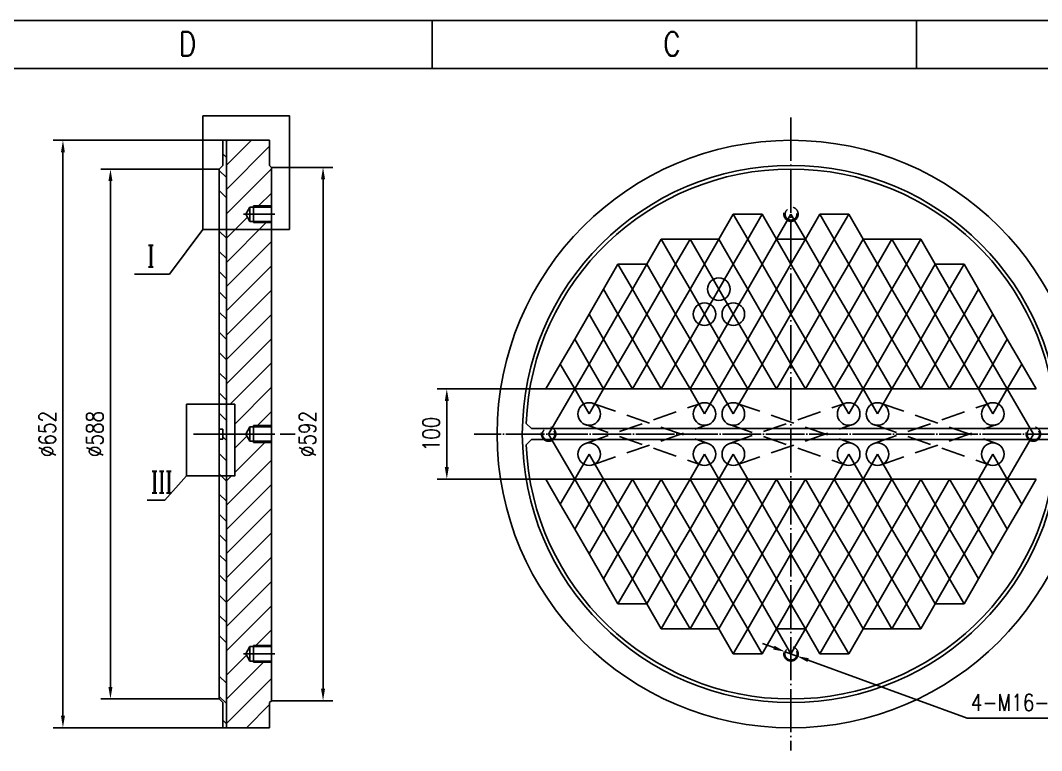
# Model space of a CAD drawing. Header units: millimetres. Extents: x 7948 to 14676, y -8556 to -3804.
# Drawn here: x 11493 to 13193, y -5020 to -3804 of the extents above; entities that cross this region are included whole.
import ezdxf
from ezdxf.enums import TextEntityAlignment as Align

# ---------------------------------------------------------------- set-up
doc = ezdxf.new("R2010")
doc.units = ezdxf.units.MM
doc.header["$LTSCALE"] = 80
for name, pattern in [('DASHDOT-L', [90, 80, -5, 0, -5]), ('DASHDOT-M', [36, 30, -3, 0, -3]), ('DASHED', [0.75, 0.5, -0.25]), ('DIVIDE-M', [39, 30, -3, 0, -3, 0, -3])]:
    doc.linetypes.add(name, pattern=pattern)
for name, color, linetype in [('4虚线层', 6, 'DASHED'), ('5剖面线层', 2, 'Continuous'), ('CDR_DWG1', 4, 'Continuous'), ('CDR_DWG2', 2, 'Continuous'), ('CDR_DWG3', 1, 'DASHDOT-M'), ('CDR_DWG4', 3, 'DIVIDE-M'), ('CDR_TEXT', 7, 'Continuous'), ('尺寸线', 7, 'Continuous'), ('尺寸线层', 7, 'Continuous'), ('轮廓线', 4, 'Continuous')]:
    doc.layers.add(name, color=color, linetype=linetype)
doc.styles.add('HZ', font='ROMANS.shx', dxfattribs={"width": 0.7, "height": 3, "bigfont": 'HZ.shx'})
doc.styles.add('ROMANC', font='romanc', dxfattribs={"bigfont": 'hz'})
doc.styles.add('TH_GBDIM', font='romans.shx', dxfattribs={"width": 0.8, "bigfont": 'gbcbig.shx'})
doc.dimstyles.new('TH_GBDIM', dxfattribs={"dimscale": 8, "dimtxt": 3.5, "dimasz": 2.5, "dimexe": 2, "dimexo": 0, "dimgap": 1.5, "dimtad": 1, "dimdec": 0, "dimzin": 0, "dimdsep": 46, "dimtxsty": 'TH_GBDIM', "dimcen": 2.5, "dimclrd": 256, "dimclre": 256, "dimclrt": 256, "dimadec": 0, "dimazin": 0, "dimtfac": 0.714286, "dimtdec": 0, "dimtmove": 0, "dimatfit": 3, "dimfxl": 0, "dimtzin": 0, "dimlwd": -1, "dimlwe": -1, "dimarcsym": 0})

# ---------------------------------------------------------------- blocks, each defined once
blk = doc.blocks.new('A$C1B375470')
blk.add_line((15138, 10692), (18, 10692))
at = {"layer": 'CDR_DWG1', "color": 4}
blk.add_line((450, 10512), (14958, 10512), dxfattribs=at)
at = {"layer": 'CDR_DWG4', "linetype": 'Continuous'}
for p, q in [((9517.5, 10512), (9517.5, 10692)), ((11331, 10512), (11331, 10692))]:
    blk.add_line(p, q, dxfattribs=at)
at = {"layer": 'CDR_TEXT', "style": 'HZ', "width": 0.8}
for s, p in [('D', (8602, 10558.9)), ('C', (10415.5, 10558.9))]:
    blk.add_text(s, height=90, dxfattribs=at).set_placement(p, align=Align.CENTER)
blk = doc.blocks.new('A$C092B31A8')
at = {"layer": '尺寸线层', "xscale": 0.05555555555555555, "yscale": 0.05555555555555555, "zscale": 0.05555555555555555}
blk.add_blockref('A$C1B375470', (0, 0), dxfattribs=at)
blk = doc.blocks.new('*D215')
at = {"layer": 'Defpoints', "color": 0, "ltscale": 0.001}
for p in [(11830.1, -4003.9), (11564.1, -4981.9), (11836.1, -4981.9)]:
    blk.add_point(p, dxfattribs=at)
at = {"layer": '尺寸线', "ltscale": 0.001}
for p, q in [((11830.1, -4003.9), (11548.1, -4003.9)), ((11564.1, -4023.9), (11564.1, -4961.9)), ((11836.1, -4981.9), (11548.1, -4981.9))]:
    blk.add_line(p, q, dxfattribs=at)
for points in [[(11560.8, -4023.9), (11567.4, -4023.9), (11564.1, -4003.9)], [(11560.8, -4961.9), (11567.4, -4961.9), (11564.1, -4981.9)]]:
    blk.add_solid(points, dxfattribs=at)
at = {"layer": '尺寸线', "ltscale": 0.001, "insert": (11538.1, -4492.9), "char_height": 28, "attachment_point": 5, "rotation": 90, "style": 'TH_GBDIM'}
blk.add_mtext('%%c652{}{}', dxfattribs=at)
blk = doc.blocks.new('*D216')
at = {"layer": 'Defpoints', "color": 0, "ltscale": 0.001}
for p in [(11824.1, -4051.9), (11643.2, -4933.9), (11824.1, -4933.9)]:
    blk.add_point(p, dxfattribs=at)
at = {"layer": '尺寸线', "ltscale": 0.001}
for p, q in [((11824.1, -4051.9), (11627.2, -4051.9)), ((11643.2, -4071.9), (11643.2, -4913.9)), ((11824.1, -4933.9), (11627.2, -4933.9))]:
    blk.add_line(p, q, dxfattribs=at)
for points in [[(11639.8, -4071.9), (11646.5, -4071.9), (11643.2, -4051.9)], [(11639.8, -4913.9), (11646.5, -4913.9), (11643.2, -4933.9)]]:
    blk.add_solid(points, dxfattribs=at)
at = {"layer": '尺寸线', "ltscale": 0.001, "insert": (11617.2, -4492.9), "char_height": 28, "attachment_point": 5, "rotation": 90, "style": 'TH_GBDIM'}
blk.add_mtext('%%c588{}{}', dxfattribs=at)
blk = doc.blocks.new('*D217')
at = {"layer": 'Defpoints', "color": 0, "ltscale": 0.001}
for p in [(11911.1, -4048.9), (11911.1, -4936.9), (11997, -4936.9)]:
    blk.add_point(p, dxfattribs=at)
at = {"layer": '尺寸线', "ltscale": 0.001}
for p, q in [((11911.1, -4048.9), (12013, -4048.9)), ((11997, -4068.9), (11997, -4916.9)), ((11911.1, -4936.9), (12013, -4936.9))]:
    blk.add_line(p, q, dxfattribs=at)
for points in [[(11993.6, -4068.9), (12000.3, -4068.9), (11997, -4048.9)], [(11993.6, -4916.9), (12000.3, -4916.9), (11997, -4936.9)]]:
    blk.add_solid(points, dxfattribs=at)
at = {"layer": '尺寸线', "ltscale": 0.001, "insert": (11971, -4492.9), "char_height": 28, "attachment_point": 5, "rotation": 90, "style": 'TH_GBDIM'}
blk.add_mtext('%%c592{}{}', dxfattribs=at)
blk = doc.blocks.new('*D371')
at = {"layer": 'Defpoints', "color": 0, "ltscale": 0.001}
for p in [(12765.9, -4855.4), (12785.4, -4862.5)]:
    blk.add_point(p, dxfattribs=at)
at = {"layer": '尺寸线', "ltscale": 0.001}
for p, q in [((12747.2, -4848.5), (12728.4, -4841.7)), ((12765.9, -4855.4), (12785.4, -4862.5)), ((13068.7, -4965.8), (12804.2, -4869.3)), ((13240.3, -4965.8), (13068.7, -4965.8))]:
    blk.add_line(p, q, dxfattribs=at)
for points in [[(12748.3, -4845.4), (12746, -4851.6), (12765.9, -4855.4)], [(12805.3, -4866.2), (12803, -4872.4), (12785.4, -4862.5)]]:
    blk.add_solid(points, dxfattribs=at)
at = {"layer": '尺寸线', "ltscale": 0.001, "insert": (13160.5, -4939.8), "char_height": 28, "attachment_point": 5, "style": 'TH_GBDIM'}
blk.add_mtext('4-M16-7H{}{}', dxfattribs=at)
blk = doc.blocks.new('*D394')
at = {"layer": 'Defpoints', "color": 0, "ltscale": 0.001}
for p in [(12367.7, -4417.9), (12202.9, -4567.9), (12367.7, -4567.9)]:
    blk.add_point(p, dxfattribs=at)
at = {"layer": '尺寸线', "ltscale": 0.001}
for p, q in [((12367.7, -4417.9), (12186.9, -4417.9)), ((12202.9, -4437.9), (12202.9, -4547.9)), ((12367.7, -4567.9), (12186.9, -4567.9))]:
    blk.add_line(p, q, dxfattribs=at)
for points in [[(12199.6, -4437.9), (12206.3, -4437.9), (12202.9, -4417.9)], [(12199.6, -4547.9), (12206.3, -4547.9), (12202.9, -4567.9)]]:
    blk.add_solid(points, dxfattribs=at)
at = {"layer": '尺寸线', "ltscale": 0.001, "insert": (12176.9, -4492.9), "char_height": 28, "attachment_point": 5, "rotation": 90, "style": 'TH_GBDIM'}
blk.add_mtext('100', dxfattribs=at)

msp = doc.modelspace()

# ---------------------------------------------------------------- hatches: boundary and pattern name
at = {"layer": '5剖面线层', "ltscale": 0.001}
h = msp.add_hatch(dxfattribs=at)
h.set_pattern_fill('ANSI31', color=256, scale=7.5, angle=90, style=0)
h.set_pattern_definition([(135, (11772.204, 2766.69), (-16.83798, -16.83798), [])])
h.paths.add_polyline_path([(11836.1, -4003.9), (11830.1, -4003.9), (11830.1, -4045.9), (11824.1, -4051.9), (11824.1, -4108.2), (11836.1, -4108.2)])
h.paths.add_polyline_path([(11836.1, -4168.5), (11824.1, -4168.5), (11824.1, -4210.1), (11836.1, -4210.1)])
h.paths.add_polyline_path([(11836.1, -4145.7), (11824.1, -4145.7), (11824.1, -4168.5), (11836.1, -4168.5)])
h.paths.add_polyline_path([(11836.1, -4210.1), (11824.1, -4210.1), (11824.1, -4251.7), (11836.1, -4251.7)])
h.paths.add_polyline_path([(11836.1, -4251.7), (11824.1, -4251.7), (11824.1, -4293.2), (11836.1, -4293.2)])
h.paths.add_polyline_path([(11836.1, -4293.2), (11824.1, -4293.2), (11824.1, -4334.8), (11836.1, -4334.8)])
h.paths.add_polyline_path([(11836.1, -4334.8), (11824.1, -4334.8), (11824.1, -4376.4), (11836.1, -4376.4)])
h.paths.add_polyline_path([(11836.1, -4376.4), (11824.1, -4376.4), (11824.1, -4417.9), (11836.1, -4417.9)])
h.paths.add_polyline_path([(11836.1, -4417.9), (11824.1, -4417.9), (11824.1, -4484.7), (11830.1, -4484.7), (11830.1, -4492.9), (11836.1, -4492.9)])
h.paths.add_polyline_path([(11836.1, -4492.9), (11830.1, -4492.9), (11830.1, -4501.2), (11824.1, -4501.2), (11824.1, -4567.9), (11836.1, -4567.9)])
h.paths.add_polyline_path([(11836.1, -4567.9), (11824.1, -4567.9), (11824.1, -4609.5), (11836.1, -4609.5)])
h.paths.add_polyline_path([(11836.1, -4609.5), (11824.1, -4609.5), (11824.1, -4651.1), (11836.1, -4651.1)])
h.paths.add_polyline_path([(11836.1, -4651.1), (11824.1, -4651.1), (11824.1, -4692.6), (11836.1, -4692.6)])
h.paths.add_polyline_path([(11836.1, -4692.6), (11824.1, -4692.6), (11824.1, -4734.2), (11836.1, -4734.2)])
h.paths.add_polyline_path([(11836.1, -4734.2), (11824.1, -4734.2), (11824.1, -4775.8), (11836.1, -4775.8)])
h.paths.add_polyline_path([(11836.1, -4775.8), (11824.1, -4775.8), (11824.1, -4817.3), (11836.1, -4817.3)])
h.paths.add_polyline_path([(11836.1, -4817.3), (11824.1, -4817.3), (11824.1, -4840.2), (11836.1, -4840.2)])
h.paths.add_polyline_path([(11836.1, -4877.7), (11824.1, -4877.7), (11824.1, -4933.9), (11830.1, -4939.9), (11830.1, -4981.9), (11836.1, -4981.9)])
h = msp.add_hatch(dxfattribs=at)
h.set_pattern_fill('ANSI31', color=256, scale=9, style=0)
h.paths.add_polyline_path([(11908.1, -4003.9), (11836.1, -4003.9), (11836.1, -4152.2), (11911.1, -4152.2), (11911.1, -4141), (11881.2, -4141), (11881.2, -4139), (11875.1, -4139), (11875.1, -4138.9), (11868.2, -4126.9), (11875.1, -4115), (11881.2, -4115), (11881.2, -4113), (11911.1, -4113), (11911.1, -4048.9), (11908.1, -4045.9)])
h.paths.add_polyline_path([(11911.1, -4152.2), (11836.1, -4152.2), (11836.1, -4443.3), (11849.9, -4443.3), (11849.9, -4492.9), (11868.2, -4492.9), (11875.1, -4480.9), (11875.1, -4480.9), (11881.2, -4480.9), (11881.2, -4478.9), (11911.1, -4478.9)])
h.paths.add_polyline_path([(11911.1, -4506.9), (11881.2, -4506.9), (11881.2, -4504.9), (11875.1, -4504.9), (11868.2, -4492.9), (11864.6, -4492.9), (11849.9, -4492.9), (11849.9, -4562.5), (11836.1, -4562.5), (11836.1, -4981.9), (11908.1, -4981.9), (11908.1, -4939.9), (11911.1, -4936.9), (11911.1, -4872.9), (11881.2, -4872.9), (11881.2, -4870.9), (11875.1, -4870.9), (11868.2, -4858.9), (11875.1, -4846.9), (11875.1, -4846.9), (11881.2, -4846.9), (11881.2, -4844.9), (11911.1, -4844.9)])

# ---------------------------------------------------------------- linework, layer by layer
at = {"layer": '4虚线层'}
for p, q in [((12433.5, -4508.7), (12625.5, -4441.8)), ((12445.8, -4441.8), (12637.8, -4508.7)), ((12673.5, -4508.7), (12865.5, -4441.8)), ((12685.8, -4441.8), (12877.8, -4508.7)), ((12913.5, -4508.7), (13105.5, -4441.8)), ((12925.8, -4441.8), (13117.8, -4508.7)), ((12433.5, -4477.2), (12625.5, -4544.1)), ((12445.8, -4544.1), (12637.8, -4477.2)), ((12673.5, -4477.2), (12865.5, -4544.1)), ((12685.8, -4544.1), (12877.8, -4477.2)), ((12913.5, -4477.2), (13105.5, -4544.1)), ((12925.8, -4544.1), (13117.8, -4477.2))]:
    msp.add_line(p, q, dxfattribs=at)
for centre, radius in [((12775.7, -4126.9), 12), ((12775.7, -4126.9), 9.75), ((12372.4, -4492.9), 12), ((12372.4, -4492.9), 10.3), ((13179, -4492.9), 12), ((13179, -4492.9), 10.3), ((12775.7, -4858.9), 12), ((12775.7, -4858.9), 10.3)]:
    msp.add_circle(centre, radius, dxfattribs=at)
at = {"layer": 'CDR_DWG1'}
for p, q in [((11830.1, -4045.9), (11830.1, -4003.9)), ((11830.1, -4003.9), (11908.1, -4003.9)), ((11836.1, -4492.9), (11836.1, -4003.9)), ((11908.1, -4045.9), (11908.1, -4003.9)), ((11824.1, -4051.9), (11830.1, -4045.9)), ((11824.1, -4492.9), (11824.1, -4051.9)), ((11911.1, -4048.9), (11908.1, -4045.9)), ((11911.1, -4492.9), (11911.1, -4048.9)), ((11875.1, -4115), (11868.2, -4126.9)), ((11868.2, -4126.9), (11875.1, -4138.9)), ((11875.1, -4115), (11875.1, -4139)), ((11911.1, -4115), (11875.1, -4115)), ((11881.2, -4141), (11881.2, -4113)), ((12727.7, -4126.9), (12679.7, -4126.9)), ((12823.7, -4126.9), (12871.7, -4126.9)), ((11875.1, -4139), (11911.1, -4139)), ((12559.7, -4168.5), (12535.7, -4210.1)), ((12559.7, -4168.5), (12607.7, -4168.5)), ((12991.7, -4168.5), (13015.7, -4210.1)), ((12487.7, -4210.1), (12463.7, -4251.7)), ((12535.7, -4210.1), (12487.7, -4210.1)), ((12535.7, -4210.1), (12535.7, -4210.1)), ((13015.7, -4210.1), (13063.7, -4210.1)), ((13015.7, -4210.1), (13015.7, -4210.1)), ((13063.7, -4210.1), (13087.7, -4251.7)), ((12463.7, -4251.7), (12439.7, -4293.2)), ((13087.7, -4251.7), (13111.7, -4293.2)), ((12439.7, -4293.2), (12415.7, -4334.8)), ((13111.7, -4293.2), (13135.7, -4334.8)), ((12415.7, -4334.8), (12391.7, -4376.4)), ((13135.7, -4334.8), (13159.7, -4376.4)), ((12391.7, -4376.4), (12367.7, -4417.9)), ((13159.7, -4376.4), (13183.7, -4417.9)), ((12367.7, -4417.9), (13183.7, -4417.9)), ((11824.1, -4484.7), (11830.1, -4484.7)), ((11830.1, -4484.7), (11830.1, -4501.2)), ((11868.2, -4492.9), (11875.1, -4480.9)), ((11875.1, -4480.9), (11911.1, -4480.9)), ((11875.1, -4504.9), (11875.1, -4480.9)), ((11881.2, -4478.9), (11881.2, -4506.9)), ((11824.1, -4492.9), (11824.1, -4933.9)), ((11824.1, -4501.2), (11830.1, -4501.2)), ((11836.1, -4492.9), (11836.1, -4981.9)), ((11875.1, -4504.9), (11868.2, -4492.9)), ((11911.1, -4492.9), (11911.1, -4936.9)), ((11911.1, -4504.9), (11875.1, -4504.9)), ((12391.7, -4609.5), (12367.7, -4567.9)), ((12367.7, -4567.9), (13183.7, -4567.9)), ((13159.7, -4609.5), (13183.7, -4567.9)), ((12415.7, -4651.1), (12391.7, -4609.5)), ((13135.7, -4651.1), (13159.7, -4609.5)), ((12439.7, -4692.6), (12415.7, -4651.1)), ((13111.7, -4692.6), (13135.7, -4651.1)), ((12463.7, -4734.2), (12439.7, -4692.6)), ((13087.7, -4734.2), (13111.7, -4692.6)), ((12487.7, -4775.8), (12463.7, -4734.2)), ((13063.7, -4775.8), (13087.7, -4734.2)), ((12535.7, -4775.8), (12487.7, -4775.8)), ((12559.7, -4817.3), (12535.7, -4775.8)), ((12535.7, -4775.8), (12535.7, -4775.8)), ((12991.7, -4817.3), (13015.7, -4775.8)), ((13015.7, -4775.8), (13063.7, -4775.8)), ((13015.7, -4775.8), (13015.7, -4775.8)), ((11868.2, -4858.9), (11875.1, -4846.9)), ((11875.1, -4870.9), (11868.2, -4858.9)), ((11875.1, -4846.9), (11911.1, -4846.9)), ((11875.1, -4870.9), (11875.1, -4846.9)), ((11881.2, -4844.9), (11881.2, -4872.9)), ((12727.7, -4858.9), (12679.7, -4858.9)), ((12823.7, -4858.9), (12871.7, -4858.9)), ((11911.1, -4870.9), (11875.1, -4870.9)), ((11824.1, -4933.9), (11830.1, -4939.9)), ((11830.1, -4939.9), (11830.1, -4981.9)), ((11911.1, -4936.9), (11908.1, -4939.9)), ((11908.1, -4939.9), (11908.1, -4981.9)), ((11830.1, -4981.9), (11908.1, -4981.9))]:
    msp.add_line(p, q, dxfattribs=at)
at = {"layer": 'CDR_DWG1', "ltscale": 0.001}
for p, q in [((12655.7, -4168.5), (12679.7, -4126.9)), ((12727.7, -4126.9), (12751.7, -4168.5)), ((12799.7, -4168.5), (12823.7, -4126.9)), ((12871.7, -4126.9), (12895.7, -4168.5)), ((12607.7, -4168.5), (12655.7, -4168.5)), ((12751.7, -4168.5), (12799.7, -4168.5)), ((12895.7, -4168.5), (12943.7, -4168.5)), ((12943.7, -4168.5), (12991.7, -4168.5)), ((12991.7, -4168.5), (13015.7, -4210.1)), ((12343.6, -4483.9), (12334.9, -4475.2)), ((13207.7, -4483.9), (12343.6, -4483.9)), ((12343.6, -4501.9), (12334.9, -4510.7)), ((13207.7, -4501.9), (12343.6, -4501.9)), ((12559.7, -4817.3), (12535.7, -4775.8)), ((12991.7, -4817.3), (13015.7, -4775.8)), ((12607.7, -4817.3), (12559.7, -4817.3)), ((12607.7, -4817.3), (12655.7, -4817.3)), ((12655.7, -4817.3), (12679.7, -4858.9)), ((12727.7, -4858.9), (12751.7, -4817.3)), ((12751.7, -4817.3), (12799.7, -4817.3)), ((12799.7, -4817.3), (12823.7, -4858.9)), ((12871.7, -4858.9), (12895.7, -4817.3)), ((12895.7, -4817.3), (12943.7, -4817.3)), ((12943.7, -4817.3), (12991.7, -4817.3))]:
    msp.add_line(p, q, dxfattribs=at)
msp.add_circle((12775.7, -4492.9), 447.1, dxfattribs=at)
at = {"layer": 'CDR_DWG1'}
for centre in [(12655.7, -4251.7), (12631.7, -4293.2), (12679.7, -4293.2), (12439.7, -4459.5), (12631.7, -4459.5), (12679.7, -4459.5), (12871.7, -4459.5), (12919.7, -4459.5), (13111.7, -4459.5), (12439.7, -4526.4), (12631.7, -4526.4), (12679.7, -4526.4), (12871.7, -4526.4), (12919.7, -4526.4), (13111.7, -4526.4)]:
    msp.add_circle(centre, 18.8, dxfattribs=at)
at = {"layer": 'CDR_DWG1', "ltscale": 0.001}
for start, end in [(2.304, 177.696), (182.304, 357.696)]:
    msp.add_arc((12775.7, -4492.9), 441.1, start, end, dxfattribs=at)
at = {"layer": 'CDR_DWG2', "ltscale": 0.001}
for p, q in [((11796.7, -4152.2), (11741.6, -4226.6)), ((11741.6, -4226.6), (11683.4, -4226.6)), ((11769.5, -4562.5), (11733.5, -4603.2)), ((11733.5, -4603.2), (11704.2, -4603.2))]:
    msp.add_line(p, q, dxfattribs=at)
for points in [[(11796.7, -3963), (11940.9, -3963), (11940.9, -4152.2), (11796.7, -4152.2)], [(11769.5, -4443.3), (11849.9, -4443.3), (11849.9, -4562.5), (11769.5, -4562.5)]]:
    msp.add_lwpolyline(points, close=True, dxfattribs=at)
at = {"layer": 'CDR_DWG3', "ltscale": 0.03}
msp.add_line((12775.7, -3965.9), (12775.7, -5019.9), dxfattribs=at)
at = {"layer": 'CDR_DWG3', "linetype": 'DASHDOT-L', "ltscale": 0.01}
for p, q in [((11864.6, -4126.9), (11916.6, -4126.9)), ((11864.6, -4492.9), (11916.6, -4492.9)), ((13302.7, -4492.9), (12248.7, -4492.9)), ((11864.6, -4858.9), (11916.6, -4858.9))]:
    msp.add_line(p, q, dxfattribs=at)
at = {"layer": 'CDR_DWG3', "linetype": 'DASHDOT-L'}
for p, q in [((12679.7, -4126.9), (12655.7, -4168.5)), ((12703.7, -4168.5), (12679.7, -4126.9)), ((12727.7, -4126.9), (12703.7, -4168.5)), ((12751.7, -4168.5), (12727.7, -4126.9)), ((12775.7, -4126.9), (12751.7, -4168.5)), ((12775.7, -4126.9), (12799.7, -4168.5)), ((12799.7, -4168.5), (12823.7, -4126.9)), ((12823.7, -4126.9), (12847.7, -4168.5)), ((12847.7, -4168.5), (12871.7, -4126.9)), ((12871.7, -4126.9), (12895.7, -4168.5)), ((12559.7, -4168.5), (12535.7, -4210.1)), ((12583.7, -4210.1), (12559.7, -4168.5)), ((12607.7, -4168.5), (12583.7, -4210.1)), ((12631.7, -4210.1), (12607.7, -4168.5)), ((12655.7, -4168.5), (12631.7, -4210.1)), ((12679.7, -4210.1), (12655.7, -4168.5)), ((12703.7, -4168.5), (12679.7, -4210.1)), ((12727.7, -4210.1), (12703.7, -4168.5)), ((12751.7, -4168.5), (12727.7, -4210.1)), ((12775.7, -4210.1), (12751.7, -4168.5)), ((12775.7, -4210.1), (12799.7, -4168.5)), ((12799.7, -4168.5), (12823.7, -4210.1)), ((12823.7, -4210.1), (12847.7, -4168.5)), ((12847.7, -4168.5), (12871.7, -4210.1)), ((12871.7, -4210.1), (12895.7, -4168.5)), ((12895.7, -4168.5), (12919.7, -4210.1)), ((12919.7, -4210.1), (12943.7, -4168.5)), ((12943.7, -4168.5), (12967.7, -4210.1)), ((12967.7, -4210.1), (12991.7, -4168.5)), ((12991.7, -4168.5), (13015.7, -4210.1)), ((12511.7, -4251.7), (12487.7, -4210.1)), ((12535.7, -4210.1), (12511.7, -4251.7)), ((12559.7, -4251.7), (12535.7, -4210.1)), ((12583.7, -4210.1), (12559.7, -4251.7)), ((12607.7, -4251.7), (12583.7, -4210.1)), ((12631.7, -4210.1), (12607.7, -4251.7)), ((12655.7, -4251.7), (12631.7, -4210.1)), ((12679.7, -4210.1), (12655.7, -4251.7)), ((12703.7, -4251.7), (12679.7, -4210.1)), ((12727.7, -4210.1), (12703.7, -4251.7)), ((12751.7, -4251.7), (12727.7, -4210.1)), ((12775.7, -4210.1), (12751.7, -4251.7)), ((12775.7, -4210.1), (12799.7, -4251.7)), ((12799.7, -4251.7), (12823.7, -4210.1)), ((12823.7, -4210.1), (12847.7, -4251.7)), ((12847.7, -4251.7), (12871.7, -4210.1)), ((12871.7, -4210.1), (12895.7, -4251.7)), ((12895.7, -4251.7), (12919.7, -4210.1)), ((12919.7, -4210.1), (12943.7, -4251.7)), ((12943.7, -4251.7), (12967.7, -4210.1)), ((12967.7, -4210.1), (12991.7, -4251.7)), ((12991.7, -4251.7), (13015.7, -4210.1)), ((13015.7, -4210.1), (13039.7, -4251.7)), ((13039.7, -4251.7), (13063.7, -4210.1)), ((12487.7, -4293.2), (12463.7, -4251.7)), ((12511.7, -4251.7), (12487.7, -4293.2)), ((12535.7, -4293.2), (12511.7, -4251.7)), ((12559.7, -4251.7), (12535.7, -4293.2)), ((12583.7, -4293.2), (12559.7, -4251.7)), ((12607.7, -4251.7), (12583.7, -4293.2)), ((12631.7, -4293.2), (12607.7, -4251.7)), ((12655.7, -4251.7), (12631.7, -4293.2)), ((12679.7, -4293.2), (12655.7, -4251.7)), ((12703.7, -4251.7), (12679.7, -4293.2)), ((12727.7, -4293.2), (12703.7, -4251.7)), ((12751.7, -4251.7), (12727.7, -4293.2)), ((12775.7, -4293.2), (12751.7, -4251.7)), ((12775.7, -4293.2), (12799.7, -4251.7)), ((12799.7, -4251.7), (12823.7, -4293.2)), ((12823.7, -4293.2), (12847.7, -4251.7)), ((12847.7, -4251.7), (12871.7, -4293.2)), ((12871.7, -4293.2), (12895.7, -4251.7)), ((12895.7, -4251.7), (12919.7, -4293.2)), ((12919.7, -4293.2), (12943.7, -4251.7)), ((12943.7, -4251.7), (12967.7, -4293.2)), ((12967.7, -4293.2), (12991.7, -4251.7)), ((12991.7, -4251.7), (13015.7, -4293.2)), ((13015.7, -4293.2), (13039.7, -4251.7)), ((13039.7, -4251.7), (13063.7, -4293.2)), ((13063.7, -4293.2), (13087.7, -4251.7)), ((12463.7, -4334.8), (12439.7, -4293.2)), ((12487.7, -4293.2), (12463.7, -4334.8)), ((12511.7, -4334.8), (12487.7, -4293.2)), ((12535.7, -4293.2), (12511.7, -4334.8)), ((12559.7, -4334.8), (12535.7, -4293.2)), ((12583.7, -4293.2), (12559.7, -4334.8)), ((12607.7, -4334.8), (12583.7, -4293.2)), ((12631.7, -4293.2), (12607.7, -4334.8)), ((12655.7, -4334.8), (12631.7, -4293.2)), ((12679.7, -4293.2), (12655.7, -4334.8)), ((12703.7, -4334.8), (12679.7, -4293.2)), ((12727.7, -4293.2), (12703.7, -4334.8)), ((12751.7, -4334.8), (12727.7, -4293.2)), ((12775.7, -4293.2), (12751.7, -4334.8)), ((12775.7, -4293.2), (12799.7, -4334.8)), ((12799.7, -4334.8), (12823.7, -4293.2)), ((12823.7, -4293.2), (12847.7, -4334.8)), ((12847.7, -4334.8), (12871.7, -4293.2)), ((12871.7, -4293.2), (12895.7, -4334.8)), ((12895.7, -4334.8), (12919.7, -4293.2)), ((12919.7, -4293.2), (12943.7, -4334.8)), ((12943.7, -4334.8), (12967.7, -4293.2)), ((12967.7, -4293.2), (12991.7, -4334.8)), ((12991.7, -4334.8), (13015.7, -4293.2)), ((13015.7, -4293.2), (13039.7, -4334.8)), ((13039.7, -4334.8), (13063.7, -4293.2)), ((13063.7, -4293.2), (13087.7, -4334.8)), ((13087.7, -4334.8), (13111.7, -4293.2)), ((12439.7, -4376.4), (12415.7, -4334.8)), ((12463.7, -4334.8), (12439.7, -4376.4)), ((12487.7, -4376.4), (12463.7, -4334.8)), ((12511.7, -4334.8), (12487.7, -4376.4)), ((12535.7, -4376.4), (12511.7, -4334.8)), ((12559.7, -4334.8), (12535.7, -4376.4)), ((12583.7, -4376.4), (12559.7, -4334.8)), ((12607.7, -4334.8), (12583.7, -4376.4)), ((12631.7, -4376.4), (12607.7, -4334.8)), ((12655.7, -4334.8), (12631.7, -4376.4)), ((12679.7, -4376.4), (12655.7, -4334.8)), ((12703.7, -4334.8), (12679.7, -4376.4)), ((12727.7, -4376.4), (12703.7, -4334.8)), ((12751.7, -4334.8), (12727.7, -4376.4)), ((12775.7, -4376.4), (12751.7, -4334.8)), ((12775.7, -4376.4), (12799.7, -4334.8)), ((12799.7, -4334.8), (12823.7, -4376.4)), ((12823.7, -4376.4), (12847.7, -4334.8)), ((12847.7, -4334.8), (12871.7, -4376.4)), ((12871.7, -4376.4), (12895.7, -4334.8)), ((12895.7, -4334.8), (12919.7, -4376.4)), ((12919.7, -4376.4), (12943.7, -4334.8)), ((12943.7, -4334.8), (12967.7, -4376.4)), ((12967.7, -4376.4), (12991.7, -4334.8)), ((12991.7, -4334.8), (13015.7, -4376.4)), ((13015.7, -4376.4), (13039.7, -4334.8)), ((13039.7, -4334.8), (13063.7, -4376.4)), ((13063.7, -4376.4), (13087.7, -4334.8)), ((13087.7, -4334.8), (13111.7, -4376.4)), ((13111.7, -4376.4), (13135.7, -4334.8)), ((12415.7, -4417.9), (12391.7, -4376.4)), ((12439.7, -4376.4), (12415.7, -4417.9)), ((12463.7, -4417.9), (12439.7, -4376.4)), ((12487.7, -4376.4), (12463.7, -4417.9)), ((12511.7, -4417.9), (12487.7, -4376.4)), ((12535.7, -4376.4), (12511.7, -4417.9)), ((12559.7, -4417.9), (12535.7, -4376.4)), ((12583.7, -4376.4), (12559.7, -4417.9)), ((12607.7, -4417.9), (12583.7, -4376.4)), ((12631.7, -4376.4), (12607.7, -4417.9)), ((12655.7, -4417.9), (12631.7, -4376.4)), ((12679.7, -4376.4), (12655.7, -4417.9)), ((12703.7, -4417.9), (12679.7, -4376.4)), ((12727.7, -4376.4), (12703.7, -4417.9)), ((12751.7, -4417.9), (12727.7, -4376.4)), ((12775.7, -4376.4), (12751.7, -4417.9)), ((12775.7, -4376.4), (12799.7, -4417.9)), ((12799.7, -4417.9), (12823.7, -4376.4)), ((12823.7, -4376.4), (12847.7, -4417.9)), ((12847.7, -4417.9), (12871.7, -4376.4)), ((12871.7, -4376.4), (12895.7, -4417.9)), ((12895.7, -4417.9), (12919.7, -4376.4)), ((12919.7, -4376.4), (12943.7, -4417.9)), ((12943.7, -4417.9), (12967.7, -4376.4)), ((12967.7, -4376.4), (12991.7, -4417.9)), ((12991.7, -4417.9), (13015.7, -4376.4)), ((13015.7, -4376.4), (13039.7, -4417.9)), ((13039.7, -4417.9), (13063.7, -4376.4)), ((13063.7, -4376.4), (13087.7, -4417.9)), ((13087.7, -4417.9), (13111.7, -4376.4)), ((13111.7, -4376.4), (13179, -4492.9)), ((13135.7, -4417.9), (13159.7, -4376.4)), ((12415.7, -4417.9), (12372.4, -4492.9)), ((12439.7, -4459.5), (12415.7, -4417.9)), ((12463.7, -4417.9), (12439.7, -4459.5)), ((12631.7, -4459.5), (12607.7, -4417.9)), ((12655.7, -4417.9), (12631.7, -4459.5)), ((12679.7, -4459.5), (12655.7, -4417.9)), ((12703.7, -4417.9), (12679.7, -4459.5)), ((12847.7, -4417.9), (12871.7, -4459.5)), ((12871.7, -4459.5), (12895.7, -4417.9)), ((12895.7, -4417.9), (12919.7, -4459.5)), ((12919.7, -4459.5), (12943.7, -4417.9)), ((13087.7, -4417.9), (13111.7, -4459.5)), ((13111.7, -4459.5), (13135.7, -4417.9)), ((12415.7, -4567.9), (12372.4, -4492.9)), ((13111.7, -4609.5), (13179, -4492.9)), ((12415.7, -4567.9), (12439.7, -4526.4)), ((12463.7, -4567.9), (12439.7, -4526.4)), ((12607.7, -4567.9), (12631.7, -4526.4)), ((12655.7, -4567.9), (12631.7, -4526.4)), ((12679.7, -4526.4), (12655.7, -4567.9)), ((12679.7, -4526.4), (12703.7, -4567.9)), ((12871.7, -4526.4), (12847.7, -4567.9)), ((12871.7, -4526.4), (12895.7, -4567.9)), ((12895.7, -4567.9), (12919.7, -4526.4)), ((12919.7, -4526.4), (12943.7, -4567.9)), ((13087.7, -4567.9), (13111.7, -4526.4)), ((13111.7, -4526.4), (13135.7, -4567.9)), ((12391.7, -4609.5), (12367.7, -4567.9)), ((12415.7, -4567.9), (12391.7, -4609.5)), ((12439.7, -4609.5), (12415.7, -4567.9)), ((12463.7, -4567.9), (12439.7, -4609.5)), ((12487.7, -4609.5), (12463.7, -4567.9)), ((12511.7, -4567.9), (12487.7, -4609.5)), ((12535.7, -4609.5), (12511.7, -4567.9)), ((12559.7, -4567.9), (12535.7, -4609.5)), ((12583.7, -4609.5), (12559.7, -4567.9)), ((12607.7, -4567.9), (12583.7, -4609.5)), ((12631.7, -4609.5), (12607.7, -4567.9)), ((12655.7, -4567.9), (12631.7, -4609.5)), ((12679.7, -4609.5), (12655.7, -4567.9)), ((12703.7, -4567.9), (12679.7, -4609.5)), ((12727.7, -4609.5), (12703.7, -4567.9)), ((12751.7, -4567.9), (12727.7, -4609.5)), ((12775.7, -4609.5), (12751.7, -4567.9)), ((12775.7, -4609.5), (12799.7, -4567.9)), ((12799.7, -4567.9), (12823.7, -4609.5)), ((12823.7, -4609.5), (12847.7, -4567.9)), ((12847.7, -4567.9), (12871.7, -4609.5)), ((12871.7, -4609.5), (12895.7, -4567.9)), ((12895.7, -4567.9), (12919.7, -4609.5)), ((12919.7, -4609.5), (12943.7, -4567.9)), ((12943.7, -4567.9), (12967.7, -4609.5)), ((12967.7, -4609.5), (12991.7, -4567.9)), ((12991.7, -4567.9), (13015.7, -4609.5)), ((13015.7, -4609.5), (13039.7, -4567.9)), ((13039.7, -4567.9), (13063.7, -4609.5)), ((13063.7, -4609.5), (13087.7, -4567.9)), ((13087.7, -4567.9), (13111.7, -4609.5)), ((13135.7, -4567.9), (13159.7, -4609.5)), ((13159.7, -4609.5), (13183.7, -4567.9)), ((12415.7, -4651.1), (12391.7, -4609.5)), ((12439.7, -4609.5), (12415.7, -4651.1)), ((12463.7, -4651.1), (12439.7, -4609.5)), ((12487.7, -4609.5), (12463.7, -4651.1)), ((12511.7, -4651.1), (12487.7, -4609.5)), ((12535.7, -4609.5), (12511.7, -4651.1)), ((12559.7, -4651.1), (12535.7, -4609.5)), ((12583.7, -4609.5), (12559.7, -4651.1)), ((12607.7, -4651.1), (12583.7, -4609.5)), ((12631.7, -4609.5), (12607.7, -4651.1)), ((12655.7, -4651.1), (12631.7, -4609.5)), ((12679.7, -4609.5), (12655.7, -4651.1)), ((12703.7, -4651.1), (12679.7, -4609.5)), ((12727.7, -4609.5), (12703.7, -4651.1)), ((12751.7, -4651.1), (12727.7, -4609.5)), ((12775.7, -4609.5), (12751.7, -4651.1)), ((12775.7, -4609.5), (12799.7, -4651.1)), ((12799.7, -4651.1), (12823.7, -4609.5)), ((12823.7, -4609.5), (12847.7, -4651.1)), ((12847.7, -4651.1), (12871.7, -4609.5)), ((12871.7, -4609.5), (12895.7, -4651.1)), ((12895.7, -4651.1), (12919.7, -4609.5)), ((12919.7, -4609.5), (12943.7, -4651.1)), ((12943.7, -4651.1), (12967.7, -4609.5)), ((12967.7, -4609.5), (12991.7, -4651.1)), ((12991.7, -4651.1), (13015.7, -4609.5)), ((13015.7, -4609.5), (13039.7, -4651.1)), ((13039.7, -4651.1), (13063.7, -4609.5)), ((13063.7, -4609.5), (13087.7, -4651.1)), ((13087.7, -4651.1), (13111.7, -4609.5)), ((13111.7, -4609.5), (13135.7, -4651.1)), ((13135.7, -4651.1), (13159.7, -4609.5)), ((12439.7, -4692.6), (12415.7, -4651.1)), ((12463.7, -4651.1), (12439.7, -4692.6)), ((12487.7, -4692.6), (12463.7, -4651.1)), ((12511.7, -4651.1), (12487.7, -4692.6)), ((12535.7, -4692.6), (12511.7, -4651.1)), ((12559.7, -4651.1), (12535.7, -4692.6)), ((12583.7, -4692.6), (12559.7, -4651.1)), ((12607.7, -4651.1), (12583.7, -4692.6)), ((12631.7, -4692.6), (12607.7, -4651.1)), ((12655.7, -4651.1), (12631.7, -4692.6)), ((12679.7, -4692.6), (12655.7, -4651.1)), ((12703.7, -4651.1), (12679.7, -4692.6)), ((12727.7, -4692.6), (12703.7, -4651.1)), ((12751.7, -4651.1), (12727.7, -4692.6)), ((12775.7, -4692.6), (12751.7, -4651.1)), ((12775.7, -4692.6), (12799.7, -4651.1)), ((12799.7, -4651.1), (12823.7, -4692.6)), ((12823.7, -4692.6), (12847.7, -4651.1)), ((12847.7, -4651.1), (12871.7, -4692.6)), ((12871.7, -4692.6), (12895.7, -4651.1)), ((12895.7, -4651.1), (12919.7, -4692.6)), ((12919.7, -4692.6), (12943.7, -4651.1)), ((12943.7, -4651.1), (12967.7, -4692.6)), ((12967.7, -4692.6), (12991.7, -4651.1)), ((12991.7, -4651.1), (13015.7, -4692.6)), ((13015.7, -4692.6), (13039.7, -4651.1)), ((13039.7, -4651.1), (13063.7, -4692.6)), ((13063.7, -4692.6), (13087.7, -4651.1)), ((13087.7, -4651.1), (13111.7, -4692.6)), ((13111.7, -4692.6), (13135.7, -4651.1)), ((12463.7, -4734.2), (12439.7, -4692.6)), ((12487.7, -4692.6), (12463.7, -4734.2)), ((12511.7, -4734.2), (12487.7, -4692.6)), ((12535.7, -4692.6), (12511.7, -4734.2)), ((12559.7, -4734.2), (12535.7, -4692.6)), ((12583.7, -4692.6), (12559.7, -4734.2)), ((12607.7, -4734.2), (12583.7, -4692.6)), ((12631.7, -4692.6), (12607.7, -4734.2)), ((12655.7, -4734.2), (12631.7, -4692.6)), ((12679.7, -4692.6), (12655.7, -4734.2)), ((12703.7, -4734.2), (12679.7, -4692.6)), ((12727.7, -4692.6), (12703.7, -4734.2)), ((12751.7, -4734.2), (12727.7, -4692.6)), ((12775.7, -4692.6), (12751.7, -4734.2)), ((12775.7, -4692.6), (12799.7, -4734.2)), ((12799.7, -4734.2), (12823.7, -4692.6)), ((12823.7, -4692.6), (12847.7, -4734.2)), ((12847.7, -4734.2), (12871.7, -4692.6)), ((12871.7, -4692.6), (12895.7, -4734.2)), ((12895.7, -4734.2), (12919.7, -4692.6)), ((12919.7, -4692.6), (12943.7, -4734.2)), ((12943.7, -4734.2), (12967.7, -4692.6)), ((12967.7, -4692.6), (12991.7, -4734.2)), ((12991.7, -4734.2), (13015.7, -4692.6)), ((13015.7, -4692.6), (13039.7, -4734.2)), ((13039.7, -4734.2), (13063.7, -4692.6)), ((13063.7, -4692.6), (13087.7, -4734.2)), ((13087.7, -4734.2), (13111.7, -4692.6)), ((12487.7, -4775.8), (12463.7, -4734.2)), ((12511.7, -4734.2), (12487.7, -4775.8)), ((12535.7, -4775.8), (12511.7, -4734.2)), ((12559.7, -4734.2), (12535.7, -4775.8)), ((12583.7, -4775.8), (12559.7, -4734.2)), ((12607.7, -4734.2), (12583.7, -4775.8)), ((12631.7, -4775.8), (12607.7, -4734.2)), ((12655.7, -4734.2), (12631.7, -4775.8)), ((12679.7, -4775.8), (12655.7, -4734.2)), ((12703.7, -4734.2), (12679.7, -4775.8)), ((12727.7, -4775.8), (12703.7, -4734.2)), ((12751.7, -4734.2), (12727.7, -4775.8)), ((12775.7, -4775.8), (12751.7, -4734.2)), ((12775.7, -4775.8), (12799.7, -4734.2)), ((12799.7, -4734.2), (12823.7, -4775.8)), ((12823.7, -4775.8), (12847.7, -4734.2)), ((12847.7, -4734.2), (12871.7, -4775.8)), ((12871.7, -4775.8), (12895.7, -4734.2)), ((12895.7, -4734.2), (12919.7, -4775.8)), ((12919.7, -4775.8), (12943.7, -4734.2)), ((12943.7, -4734.2), (12967.7, -4775.8)), ((12967.7, -4775.8), (12991.7, -4734.2)), ((12991.7, -4734.2), (13015.7, -4775.8)), ((13015.7, -4775.8), (13039.7, -4734.2)), ((13039.7, -4734.2), (13063.7, -4775.8)), ((13063.7, -4775.8), (13087.7, -4734.2)), ((12559.7, -4817.3), (12535.7, -4775.8)), ((12583.7, -4775.8), (12559.7, -4817.3)), ((12607.7, -4817.3), (12583.7, -4775.8)), ((12631.7, -4775.8), (12607.7, -4817.3)), ((12655.7, -4817.3), (12631.7, -4775.8)), ((12679.7, -4775.8), (12655.7, -4817.3)), ((12703.7, -4817.3), (12679.7, -4775.8)), ((12727.7, -4775.8), (12703.7, -4817.3)), ((12751.7, -4817.3), (12727.7, -4775.8)), ((12775.7, -4775.8), (12751.7, -4817.3)), ((12775.7, -4775.8), (12799.7, -4817.3)), ((12799.7, -4817.3), (12823.7, -4775.8)), ((12823.7, -4775.8), (12847.7, -4817.3)), ((12847.7, -4817.3), (12871.7, -4775.8)), ((12871.7, -4775.8), (12895.7, -4817.3)), ((12895.7, -4817.3), (12919.7, -4775.8)), ((12919.7, -4775.8), (12943.7, -4817.3)), ((12943.7, -4817.3), (12967.7, -4775.8)), ((12967.7, -4775.8), (12991.7, -4817.3)), ((12991.7, -4817.3), (13015.7, -4775.8)), ((12679.7, -4858.9), (12655.7, -4817.3)), ((12703.7, -4817.3), (12679.7, -4858.9)), ((12727.7, -4858.9), (12703.7, -4817.3)), ((12751.7, -4817.3), (12727.7, -4858.9)), ((12775.7, -4858.9), (12751.7, -4817.3)), ((12775.7, -4858.9), (12799.7, -4817.3)), ((12799.7, -4817.3), (12823.7, -4858.9)), ((12823.7, -4858.9), (12847.7, -4817.3)), ((12847.7, -4817.3), (12871.7, -4858.9)), ((12871.7, -4858.9), (12895.7, -4817.3))]:
    msp.add_line(p, q, dxfattribs=at)
at = {"layer": 'CDR_DWG3', "ltscale": 0.05}
msp.add_line((11781.5, -4492.9), (11950.7, -4492.9), dxfattribs=at)
at = {"layer": '尺寸线'}
for p, q in [((11911.1, -4113), (11881.2, -4113)), ((11881.2, -4141), (11911.1, -4141)), ((11881.2, -4478.9), (11911.1, -4478.9)), ((11911.1, -4506.9), (11881.2, -4506.9)), ((11881.2, -4844.9), (11911.1, -4844.9)), ((11911.1, -4872.9), (11881.2, -4872.9))]:
    msp.add_line(p, q, dxfattribs=at)
at = {"layer": '轮廓线'}
msp.add_circle((12775.7, -4492.9), 489, dxfattribs=at)

# ---------------------------------------------------------------- block references
at = {"layer": '尺寸线层', "xscale": 8, "yscale": 8, "zscale": 8}
msp.add_blockref('A$C092B31A8', (7948.5, -8556.3), dxfattribs=at)

# ---------------------------------------------------------------- texts
at = {"color": 7, "linetype": 'Continuous', "style": 'ROMANC', "width": 0.7}
for s, p in [('I', (11704.3, -4214.5)), ('III', (11710.6, -4591))]:
    msp.add_text(s, height=36, dxfattribs=at).set_placement(p)

# ---------------------------------------------------------------- dimensions: what is measured, and where the dimension line sits
at = {"layer": '尺寸线', "ltscale": 0.001}
for base, p1, p2, picture, middle in [((11564.1, -4981.9), (11830.1, -4003.9), (11836.1, -4981.9), '*D215', (11538.1, -4492.9)), ((11643.2, -4933.9), (11824.1, -4051.9), (11824.1, -4933.9), '*D216', (11617.2, -4492.9)), ((11997, -4936.9), (11911.1, -4048.9), (11911.1, -4936.9), '*D217', (11971, -4492.9))]:
    dim = msp.add_linear_dim(base=base, p1=p1, p2=p2, angle=90, text='%%c<>{}{}', dimstyle='TH_GBDIM', override={"dimgap": 1.5, "dimtad": 1, "dimjust": 0, "dimtoh": 1, "dimdec": 0, "dimlfac": 0.666667, "dimse1": 0, "dimse2": 0, "dimsd1": 0, "dimsd2": 0}, dxfattribs=at)
    dim.commit()
    dim.dimension.update_dxf_attribs({"geometry": picture, "text_midpoint": middle})
dim = msp.add_linear_dim(base=(12202.9, -4567.9), p1=(12367.7, -4417.9), p2=(12367.7, -4567.9), angle=90, dimstyle='TH_GBDIM', override={"dimtoh": 1, "dimlfac": 0.666667}, dxfattribs=at)
dim.commit()
dim.dimension.update_dxf_attribs({"geometry": '*D394', "text_midpoint": (12176.9, -4492.9)})
dim = msp.add_diameter_dim_2p(p1=(12765.9, -4855.4), p2=(12785.4, -4862.5), text='4-M16-7H{}{}', dimstyle='TH_GBDIM', override={"dimgap": 1.5, "dimtad": 1, "dimjust": 0, "dimtih": 0, "dimtoh": 1, "dimdec": 0, "dimlfac": 1, "dimse1": 0, "dimse2": 0, "dimsd1": 0, "dimsd2": 0, "dimtix": 0, "dimtofl": 1, "dimatfit": 3}, dxfattribs=at)
dim.commit()
dim.dimension.update_dxf_attribs({"geometry": '*D371', "text_midpoint": (13160.5, -4965.8), "dimtype": 163})

doc.saveas('drawing.dxf')
